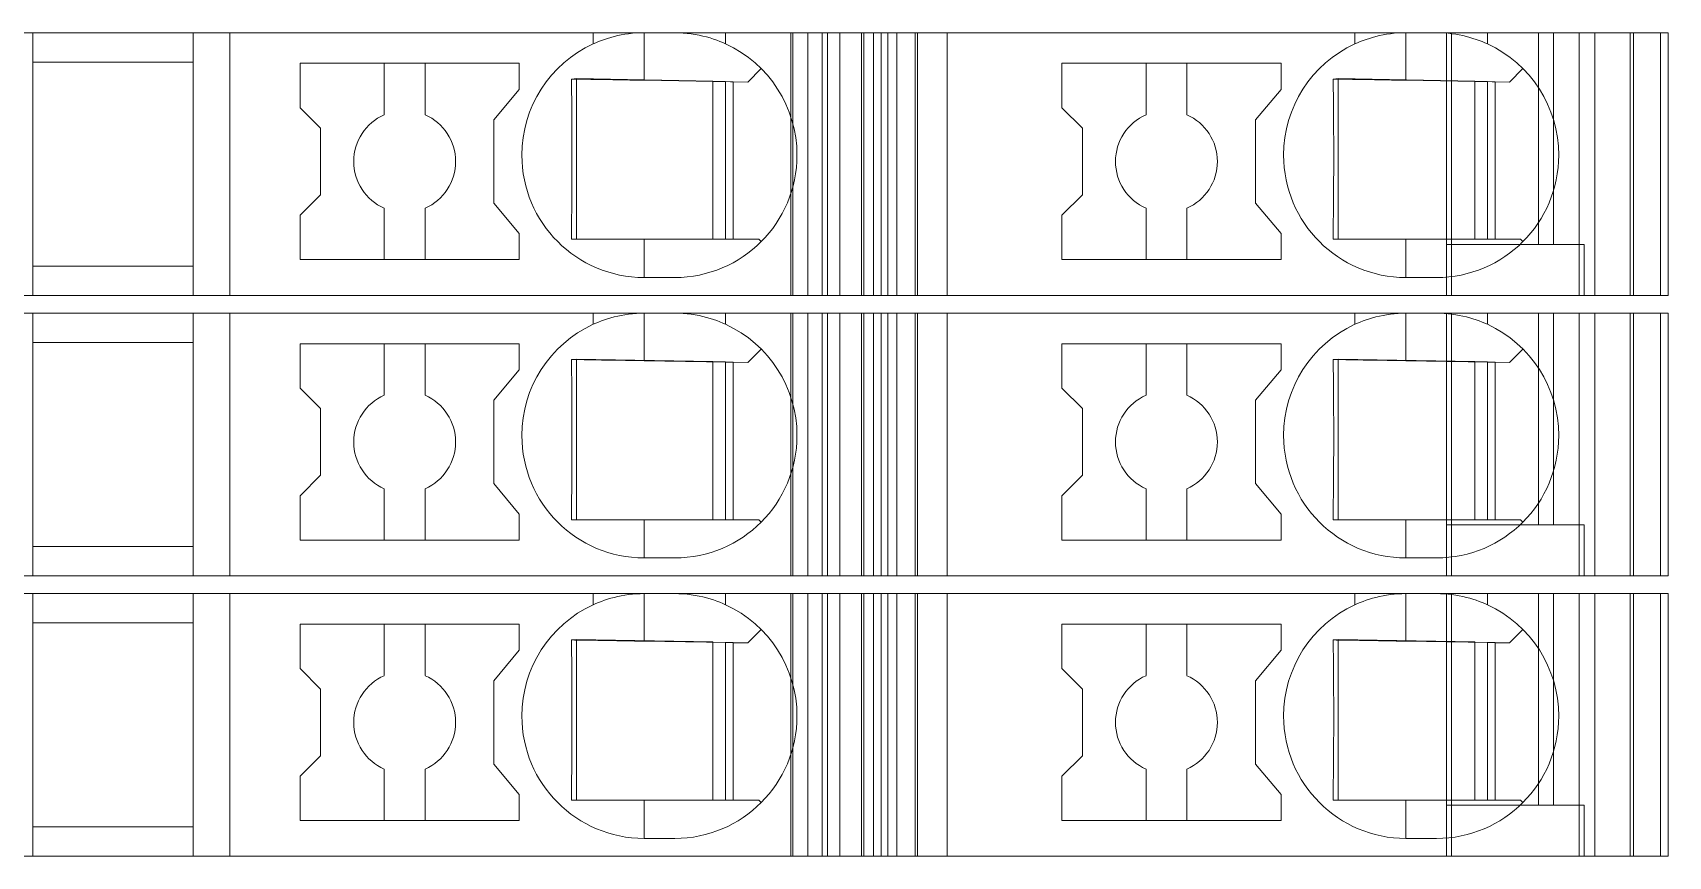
# Model space of a CAD drawing. Header units: millimetres. Extents: x 0 to 1680, y 0 to 1188.
# Drawn here: x 909.05 to 941.15, y 429.85 to 446 of the extents above; entities that cross this region are included whole.
import ezdxf
from ezdxf.enums import TextEntityAlignment as Align

# ---------------------------------------------------------------- set-up
doc = ezdxf.new("R2010")
doc.units = ezdxf.units.MM
for name, color, linetype, lineweight in [('EPLAN309', 5, 'Continuous', 5), ('EPLAN493', 5, 'Continuous', 5), ('MAIN-1', 7, 'Continuous', 5), ('MAIN-2', 7, 'Continuous', 5)]:
    doc.layers.add(name, color=color, linetype=linetype, lineweight=lineweight)
doc.styles.add('Tahoma', font='')
doc.styles.get('Tahoma').set_extended_font_data('Tahoma')

# ---------------------------------------------------------------- blocks, each defined once
blk = doc.blocks.new('EPLSYM_LibrarySPECIAL_Symbol12_Variant0_Placement8_17')
at = {"layer": 'EPLAN309', "lineweight": 13, "ltscale": 16}
blk.add_lwpolyline([(0, -5.15), (68.15, -5.15), (68.15, 0), (0, 0)], close=True, dxfattribs=at)
at = {"layer": 'EPLAN493', "color": 5, "style": 'Tahoma'}
blk.add_attdef('17_20450', text='', height=2.3478, dxfattribs=at).set_placement((0, -21.83478), align=Align.MIDDLE_RIGHT)
blk = doc.blocks.new('EPLSYM_LibrarySPECIAL_Symbol12_Variant0_Placement8_18')
at = {"layer": 'EPLAN309', "lineweight": 13, "ltscale": 16}
blk.add_lwpolyline([(0, -5.15), (68.15, -5.15), (68.15, 0), (0, 0)], close=True, dxfattribs=at)
at = {"layer": 'EPLAN493', "color": 5, "style": 'Tahoma'}
blk.add_attdef('17_20450', text='', height=2.3478, dxfattribs=at).set_placement((0, -21.83478), align=Align.MIDDLE_RIGHT)
blk = doc.blocks.new('EPLSYM_LibrarySPECIAL_Symbol12_Variant0_Placement8_19')
at = {"layer": 'EPLAN309', "lineweight": 13, "ltscale": 16}
blk.add_lwpolyline([(0, -5.15), (68.15, -5.15), (68.15, 0), (0, 0)], close=True, dxfattribs=at)
at = {"layer": 'EPLAN493', "color": 5, "style": 'Tahoma'}
blk.add_attdef('17_20450', text='', height=2.3478, dxfattribs=at).set_placement((0, -21.83478), align=Align.MIDDLE_RIGHT)

msp = doc.modelspace()

# ---------------------------------------------------------------- linework, layer by layer
at = {"layer": 'MAIN-1'}
for p, q in [((909.05, 446), (912.2, 446)), ((909.05, 446), (909.05, 440.85)), ((912.919, 446), (912.2, 446)), ((912.2, 440.85), (912.2, 446)), ((920.05, 446), (912.919, 446)), ((912.919, 446), (912.919, 440.85)), ((920.05, 446), (921.05, 446)), ((920.05, 445.782), (920.05, 446)), ((920.272, 445.87), (920.213, 445.849)), ((920.333, 445.89), (920.272, 445.87)), ((920.397, 445.909), (920.333, 445.89)), ((920.463, 445.927), (920.397, 445.909)), ((920.531, 445.943), (920.463, 445.927)), ((920.601, 445.958), (920.531, 445.943)), ((920.673, 445.97), (920.601, 445.958)), ((920.746, 445.981), (920.673, 445.97)), ((920.821, 445.989), (920.746, 445.981)), ((920.897, 445.995), (920.821, 445.989)), ((920.973, 445.999), (920.897, 445.995)), ((921.05, 446), (920.973, 445.999)), ((921.05, 445.068), (921.05, 446)), ((921.05, 446), (921.65, 446)), ((921.65, 446), (921.732, 445.999)), ((922.65, 446), (921.65, 446)), ((921.732, 445.999), (921.814, 445.994)), ((921.814, 445.994), (921.896, 445.987)), ((921.896, 445.987), (921.975, 445.978)), ((921.975, 445.978), (922.053, 445.966)), ((922.053, 445.966), (922.13, 445.952)), ((922.13, 445.952), (922.204, 445.935)), ((922.204, 445.935), (922.275, 445.917)), ((922.275, 445.917), (922.345, 445.897)), ((922.345, 445.897), (922.411, 445.876)), ((922.411, 445.876), (922.475, 445.854)), ((922.65, 446), (925.704, 446)), ((922.65, 445.782), (922.65, 446)), ((925.832, 446), (925.704, 446)), ((925.704, 440.85), (925.704, 446)), ((925.832, 446), (926.367, 446)), ((925.832, 440.85), (925.832, 446)), ((927, 446), (926.367, 446)), ((926.367, 440.85), (926.367, 446)), ((927, 446), (935, 446)), ((927, 440.85), (927, 446)), ((935, 446), (936, 446)), ((935, 445.782), (935, 446)), ((935.222, 445.87), (935.163, 445.849)), ((935.283, 445.89), (935.222, 445.87)), ((935.347, 445.909), (935.283, 445.89)), ((935.413, 445.927), (935.347, 445.909)), ((935.481, 445.943), (935.413, 445.927)), ((935.551, 445.958), (935.481, 445.943)), ((935.622, 445.97), (935.551, 445.958)), ((935.696, 445.981), (935.622, 445.97)), ((935.771, 445.989), (935.696, 445.981)), ((935.847, 445.995), (935.771, 445.989)), ((935.923, 445.999), (935.847, 445.995)), ((936, 446), (935.923, 445.999)), ((936, 445.068), (936, 446)), ((936, 446), (936.6, 446)), ((936.6, 446), (936.677, 445.999)), ((937.6, 446), (936.6, 446)), ((936.677, 445.999), (936.753, 445.995)), ((936.753, 445.995), (936.829, 445.989)), ((936.829, 445.989), (936.904, 445.981)), ((936.904, 445.981), (936.978, 445.97)), ((936.978, 445.97), (937.049, 445.958)), ((937.049, 445.958), (937.119, 445.943)), ((937.119, 445.943), (937.187, 445.927)), ((937.187, 445.927), (937.253, 445.909)), ((937.253, 445.909), (937.317, 445.89)), ((937.317, 445.89), (937.378, 445.87)), ((937.378, 445.87), (937.437, 445.849)), ((937.6, 446), (941, 446)), ((937.6, 445.782), (937.6, 446)), ((941, 440.85), (941, 446)), ((920.102, 445.805), (920.05, 445.782)), ((920.156, 445.827), (920.102, 445.805)), ((920.213, 445.849), (920.156, 445.827)), ((922.475, 445.854), (922.536, 445.831)), ((922.536, 445.831), (922.594, 445.806)), ((922.594, 445.806), (922.65, 445.782)), ((935.052, 445.805), (935, 445.782)), ((935.106, 445.827), (935.052, 445.805)), ((935.163, 445.849), (935.106, 445.827)), ((937.437, 445.849), (937.494, 445.827)), ((937.494, 445.827), (937.548, 445.805)), ((937.548, 445.805), (937.6, 445.782)), ((909.05, 445.425), (912.2, 445.425)), ((914.3, 445.4), (914.3, 444.529)), ((914.3, 445.4), (918.6, 445.4)), ((915.95, 445.4), (915.95, 444.392)), ((916.75, 444.392), (916.75, 445.4)), ((918.6, 444.889), (918.6, 445.4)), ((923.083, 445.033), (923.347, 445.297)), ((929.25, 445.4), (929.25, 444.529)), ((929.25, 445.4), (933.55, 445.4)), ((930.9, 445.4), (930.9, 444.392)), ((931.7, 444.392), (931.7, 445.4)), ((933.55, 444.889), (933.55, 445.4)), ((938.033, 445.033), (938.297, 445.297)), ((919.624, 445.092), (919.625, 445.022)), ((919.685, 445.091), (919.624, 445.092)), ((919.625, 445.022), (919.625, 444.95)), ((919.625, 444.95), (919.626, 444.877)), ((919.746, 445.09), (919.685, 445.091)), ((919.721, 445.091), (919.721, 441.95)), ((919.809, 445.089), (919.746, 445.09)), ((919.873, 445.088), (919.809, 445.089)), ((919.937, 445.087), (919.873, 445.088)), ((920.003, 445.086), (919.937, 445.087)), ((920.071, 445.085), (920.003, 445.086)), ((920.14, 445.084), (920.071, 445.085)), ((920.21, 445.082), (920.14, 445.084)), ((920.283, 445.081), (920.21, 445.082)), ((920.358, 445.08), (920.283, 445.081)), ((920.435, 445.079), (920.358, 445.08)), ((920.514, 445.077), (920.435, 445.079)), ((920.597, 445.076), (920.514, 445.077)), ((920.682, 445.075), (920.597, 445.076)), ((920.771, 445.073), (920.682, 445.075)), ((920.862, 445.071), (920.771, 445.073)), ((920.955, 445.07), (920.862, 445.071)), ((921.05, 445.068), (920.955, 445.07)), ((921.05, 445.068), (923.083, 445.033)), ((922.4, 445.045), (922.4, 441.95)), ((922.65, 441.95), (922.65, 445.04)), ((922.8, 445.038), (922.8, 441.95)), ((934.574, 445.092), (934.574, 445.022)), ((934.635, 445.091), (934.574, 445.092)), ((934.574, 445.022), (934.575, 444.95)), ((934.575, 444.95), (934.576, 444.877)), ((934.696, 445.09), (934.635, 445.091)), ((934.671, 445.091), (934.671, 441.95)), ((934.759, 445.089), (934.696, 445.09)), ((934.822, 445.088), (934.759, 445.089)), ((934.887, 445.087), (934.822, 445.088)), ((934.953, 445.086), (934.887, 445.087)), ((935.021, 445.085), (934.953, 445.086)), ((935.09, 445.084), (935.021, 445.085)), ((935.16, 445.082), (935.09, 445.084)), ((935.233, 445.081), (935.16, 445.082)), ((935.307, 445.08), (935.233, 445.081)), ((935.385, 445.079), (935.307, 445.08)), ((935.464, 445.077), (935.385, 445.079)), ((935.547, 445.076), (935.464, 445.077)), ((935.632, 445.075), (935.547, 445.076)), ((935.72, 445.073), (935.632, 445.075)), ((935.812, 445.071), (935.72, 445.073)), ((935.905, 445.07), (935.812, 445.071)), ((936, 445.068), (935.905, 445.07)), ((936, 445.068), (938.033, 445.033)), ((937.35, 445.045), (937.35, 441.95)), ((937.6, 441.95), (937.6, 445.04)), ((937.75, 445.038), (937.75, 441.95)), ((918.1, 444.293), (918.6, 444.889)), ((919.626, 444.877), (919.627, 444.803)), ((919.627, 444.803), (919.628, 444.727)), ((919.628, 444.727), (919.628, 444.649)), ((919.628, 444.649), (919.629, 444.57)), ((933.05, 444.293), (933.55, 444.889)), ((934.576, 444.877), (934.577, 444.803)), ((934.577, 444.803), (934.577, 444.727)), ((934.577, 444.727), (934.578, 444.649)), ((934.578, 444.649), (934.579, 444.57)), ((914.7, 444.129), (914.3, 444.529)), ((918.1, 444.293), (918.1, 442.657)), ((919.629, 444.57), (919.63, 444.488)), ((919.63, 444.488), (919.63, 444.404)), ((919.63, 444.404), (919.631, 444.317)), ((919.631, 444.317), (919.631, 444.226)), ((929.65, 444.129), (929.25, 444.529)), ((933.05, 444.293), (933.05, 442.657)), ((934.579, 444.57), (934.58, 444.488)), ((934.58, 444.488), (934.58, 444.404)), ((934.58, 444.404), (934.581, 444.317)), ((934.581, 444.317), (934.581, 444.226)), ((914.7, 444.129), (914.7, 442.821)), ((919.631, 444.226), (919.632, 444.132)), ((919.632, 444.132), (919.633, 444.034)), ((919.633, 444.034), (919.633, 443.931)), ((929.65, 444.129), (929.65, 442.821)), ((934.581, 444.226), (934.582, 444.132)), ((934.582, 444.132), (934.582, 444.034)), ((934.582, 444.034), (934.583, 443.931)), ((919.633, 443.931), (919.633, 443.824)), ((919.633, 443.824), (919.633, 443.713)), ((919.633, 443.713), (919.634, 443.6)), ((934.583, 443.931), (934.583, 443.824)), ((934.583, 443.824), (934.583, 443.713)), ((934.583, 443.713), (934.583, 443.6)), ((919.634, 443.6), (919.633, 443.479)), ((919.633, 443.479), (919.633, 443.361)), ((919.633, 443.361), (919.633, 443.247)), ((934.583, 443.6), (934.583, 443.479)), ((934.583, 443.479), (934.583, 443.361)), ((934.583, 443.361), (934.583, 443.247)), ((919.632, 443.034), (919.631, 442.934)), ((919.633, 443.247), (919.632, 443.138)), ((919.632, 443.138), (919.632, 443.034)), ((934.582, 443.034), (934.581, 442.934)), ((934.583, 443.247), (934.582, 443.138)), ((934.582, 443.138), (934.582, 443.034)), ((914.7, 442.821), (914.3, 442.421)), ((919.629, 442.659), (919.628, 442.573)), ((919.63, 442.748), (919.629, 442.659)), ((919.631, 442.839), (919.63, 442.748)), ((919.631, 442.934), (919.631, 442.839)), ((929.65, 442.821), (929.25, 442.421)), ((934.579, 442.659), (934.578, 442.573)), ((934.58, 442.748), (934.579, 442.659)), ((934.581, 442.839), (934.58, 442.748)), ((934.581, 442.934), (934.581, 442.839)), ((914.3, 442.421), (914.3, 441.55)), ((915.95, 442.558), (915.95, 441.55)), ((916.75, 442.558), (916.75, 441.55)), ((918.1, 442.657), (918.6, 442.061)), ((919.627, 442.408), (919.626, 442.329)), ((919.628, 442.49), (919.627, 442.408)), ((919.628, 442.573), (919.628, 442.49)), ((929.25, 442.421), (929.25, 441.55)), ((930.9, 442.558), (930.9, 441.55)), ((931.7, 442.558), (931.7, 441.55)), ((933.05, 442.657), (933.55, 442.061)), ((934.577, 442.408), (934.576, 442.329)), ((934.578, 442.49), (934.577, 442.408)), ((934.578, 442.573), (934.578, 442.49)), ((918.6, 441.55), (918.6, 442.061)), ((919.623, 442.024), (919.622, 441.95)), ((919.624, 442.098), (919.623, 442.024)), ((919.625, 442.25), (919.624, 442.174)), ((919.624, 442.174), (919.624, 442.098)), ((919.626, 442.329), (919.625, 442.25)), ((933.55, 441.55), (933.55, 442.061)), ((934.573, 442.024), (934.572, 441.95)), ((934.574, 442.098), (934.573, 442.024)), ((934.575, 442.25), (934.574, 442.174)), ((934.574, 442.174), (934.574, 442.098)), ((934.576, 442.329), (934.575, 442.25)), ((919.622, 441.95), (919.683, 441.95)), ((919.683, 441.95), (919.746, 441.95)), ((919.746, 441.95), (919.809, 441.95)), ((919.809, 441.95), (919.873, 441.95)), ((919.873, 441.95), (919.939, 441.95)), ((919.939, 441.95), (920.005, 441.95)), ((920.005, 441.95), (920.074, 441.95)), ((920.074, 441.95), (920.144, 441.95)), ((920.144, 441.95), (920.215, 441.95)), ((920.215, 441.95), (920.289, 441.95)), ((920.289, 441.95), (920.364, 441.95)), ((920.364, 441.95), (920.442, 441.95)), ((920.442, 441.95), (920.522, 441.95)), ((920.522, 441.95), (920.605, 441.95)), ((920.605, 441.95), (920.69, 441.95)), ((920.69, 441.95), (920.778, 441.95)), ((920.778, 441.95), (920.867, 441.95)), ((920.867, 441.95), (920.958, 441.95)), ((920.958, 441.95), (921.05, 441.95)), ((921.05, 441.95), (923.3, 441.95)), ((921.05, 441.95), (921.05, 441.2)), ((923.347, 441.903), (923.3, 441.95)), ((934.572, 441.95), (934.633, 441.95)), ((934.633, 441.95), (934.695, 441.95)), ((934.695, 441.95), (934.759, 441.95)), ((934.759, 441.95), (934.823, 441.95)), ((934.823, 441.95), (934.889, 441.95)), ((934.889, 441.95), (934.955, 441.95)), ((934.955, 441.95), (935.024, 441.95)), ((935.024, 441.95), (935.093, 441.95)), ((935.093, 441.95), (935.165, 441.95)), ((935.165, 441.95), (935.239, 441.95)), ((935.239, 441.95), (935.314, 441.95)), ((935.314, 441.95), (935.392, 441.95)), ((935.392, 441.95), (935.472, 441.95)), ((935.472, 441.95), (935.555, 441.95)), ((935.555, 441.95), (935.64, 441.95)), ((935.64, 441.95), (935.727, 441.95)), ((935.727, 441.95), (935.817, 441.95)), ((935.817, 441.95), (935.908, 441.95)), ((935.908, 441.95), (936, 441.95)), ((936, 441.95), (936, 441.2)), ((936, 441.95), (938.25, 441.95)), ((938.297, 441.903), (938.25, 441.95)), ((909.05, 441.425), (912.2, 441.425)), ((918.6, 441.55), (914.3, 441.55)), ((933.55, 441.55), (929.25, 441.55)), ((921.65, 441.2), (921.05, 441.2)), ((936.6, 441.2), (936, 441.2)), ((909.05, 440.85), (912.2, 440.85)), ((912.919, 440.85), (912.2, 440.85)), ((912.919, 440.85), (925.704, 440.85)), ((924.544, 440.85), (924.544, 440.85)), ((924.65, 440.85), (924.65, 440.85)), ((925.832, 440.85), (925.704, 440.85)), ((925.832, 440.85), (926.367, 440.85)), ((927, 440.85), (926.367, 440.85)), ((927, 440.85), (941, 440.85)), ((939.5, 440.85), (939.5, 440.85)), ((909.05, 440.5), (912.2, 440.5)), ((909.05, 440.5), (909.05, 435.35)), ((912.919, 440.5), (912.2, 440.5)), ((912.2, 435.35), (912.2, 440.5)), ((920.05, 440.5), (912.919, 440.5)), ((912.919, 440.5), (912.919, 435.35)), ((920.05, 440.5), (921.05, 440.5)), ((920.05, 440.282), (920.05, 440.5)), ((920.463, 440.427), (920.397, 440.409)), ((920.531, 440.443), (920.463, 440.427)), ((920.601, 440.458), (920.531, 440.443)), ((920.673, 440.47), (920.601, 440.458)), ((920.746, 440.481), (920.673, 440.47)), ((920.821, 440.489), (920.746, 440.481)), ((920.897, 440.495), (920.821, 440.489)), ((920.973, 440.499), (920.897, 440.495)), ((921.05, 440.5), (920.973, 440.499)), ((921.05, 439.568), (921.05, 440.5)), ((921.05, 440.5), (921.65, 440.5)), ((921.65, 440.5), (921.732, 440.499)), ((922.65, 440.5), (921.65, 440.5)), ((921.732, 440.499), (921.814, 440.494)), ((921.814, 440.494), (921.896, 440.487)), ((921.896, 440.487), (921.975, 440.478)), ((921.975, 440.478), (922.053, 440.466)), ((922.053, 440.466), (922.13, 440.452)), ((922.13, 440.452), (922.204, 440.435)), ((922.204, 440.435), (922.275, 440.417)), ((922.275, 440.417), (922.345, 440.397)), ((922.65, 440.5), (925.704, 440.5)), ((922.65, 440.282), (922.65, 440.5)), ((925.832, 440.5), (925.704, 440.5)), ((925.704, 435.35), (925.704, 440.5)), ((925.832, 440.5), (926.367, 440.5)), ((925.832, 435.35), (925.832, 440.5)), ((927, 440.5), (926.367, 440.5)), ((926.367, 435.35), (926.367, 440.5)), ((927, 440.5), (935, 440.5)), ((927, 435.35), (927, 440.5)), ((935, 440.5), (936, 440.5)), ((935, 440.282), (935, 440.5)), ((935.413, 440.427), (935.347, 440.409)), ((935.481, 440.443), (935.413, 440.427)), ((935.551, 440.458), (935.481, 440.443)), ((935.622, 440.47), (935.551, 440.458)), ((935.696, 440.481), (935.622, 440.47)), ((935.771, 440.489), (935.696, 440.481)), ((935.847, 440.495), (935.771, 440.489)), ((935.923, 440.499), (935.847, 440.495)), ((936, 440.5), (935.923, 440.499)), ((936, 439.568), (936, 440.5)), ((936, 440.5), (936.6, 440.5)), ((936.6, 440.5), (936.677, 440.499)), ((937.6, 440.5), (936.6, 440.5)), ((936.677, 440.499), (936.753, 440.495)), ((936.753, 440.495), (936.829, 440.489)), ((936.829, 440.489), (936.904, 440.481)), ((936.904, 440.481), (936.978, 440.47)), ((936.978, 440.47), (937.049, 440.458)), ((937.049, 440.458), (937.119, 440.443)), ((937.119, 440.443), (937.187, 440.427)), ((937.187, 440.427), (937.253, 440.409)), ((937.6, 440.5), (941, 440.5)), ((937.6, 440.282), (937.6, 440.5)), ((941, 435.35), (941, 440.5)), ((920.102, 440.305), (920.05, 440.282)), ((920.156, 440.327), (920.102, 440.305)), ((920.213, 440.349), (920.156, 440.327)), ((920.272, 440.37), (920.213, 440.349)), ((920.333, 440.39), (920.272, 440.37)), ((920.397, 440.409), (920.333, 440.39)), ((922.345, 440.397), (922.411, 440.376)), ((922.411, 440.376), (922.475, 440.354)), ((922.475, 440.354), (922.536, 440.331)), ((922.536, 440.331), (922.594, 440.306)), ((922.594, 440.306), (922.65, 440.282)), ((935.052, 440.305), (935, 440.282)), ((935.106, 440.327), (935.052, 440.305)), ((935.163, 440.349), (935.106, 440.327)), ((935.222, 440.37), (935.163, 440.349)), ((935.283, 440.39), (935.222, 440.37)), ((935.347, 440.409), (935.283, 440.39)), ((937.253, 440.409), (937.317, 440.39)), ((937.317, 440.39), (937.378, 440.37)), ((937.378, 440.37), (937.437, 440.349)), ((937.437, 440.349), (937.494, 440.327)), ((937.494, 440.327), (937.548, 440.305)), ((937.548, 440.305), (937.6, 440.282)), ((909.05, 439.925), (912.2, 439.925)), ((914.3, 439.9), (914.3, 439.029)), ((914.3, 439.9), (918.6, 439.9)), ((915.95, 439.9), (915.95, 438.892)), ((916.75, 438.892), (916.75, 439.9)), ((918.6, 439.389), (918.6, 439.9)), ((923.083, 439.533), (923.347, 439.797)), ((929.25, 439.9), (929.25, 439.029)), ((929.25, 439.9), (933.55, 439.9)), ((930.9, 439.9), (930.9, 438.892)), ((931.7, 438.892), (931.7, 439.9)), ((933.55, 439.389), (933.55, 439.9)), ((938.033, 439.533), (938.297, 439.797)), ((919.624, 439.592), (919.625, 439.522)), ((919.685, 439.591), (919.624, 439.592)), ((919.625, 439.522), (919.625, 439.45)), ((919.625, 439.45), (919.626, 439.377)), ((919.746, 439.59), (919.685, 439.591)), ((919.721, 439.591), (919.721, 436.45)), ((919.809, 439.589), (919.746, 439.59)), ((919.873, 439.588), (919.809, 439.589)), ((919.937, 439.587), (919.873, 439.588)), ((920.003, 439.586), (919.937, 439.587)), ((920.071, 439.585), (920.003, 439.586)), ((920.14, 439.584), (920.071, 439.585)), ((920.21, 439.582), (920.14, 439.584)), ((920.283, 439.581), (920.21, 439.582)), ((920.358, 439.58), (920.283, 439.581)), ((920.435, 439.579), (920.358, 439.58)), ((920.514, 439.577), (920.435, 439.579)), ((920.597, 439.576), (920.514, 439.577)), ((920.682, 439.575), (920.597, 439.576)), ((920.771, 439.573), (920.682, 439.575)), ((920.862, 439.571), (920.771, 439.573)), ((920.955, 439.57), (920.862, 439.571)), ((921.05, 439.568), (920.955, 439.57)), ((921.05, 439.568), (923.083, 439.533)), ((922.4, 439.545), (922.4, 436.45)), ((922.65, 436.45), (922.65, 439.54)), ((922.8, 439.538), (922.8, 436.45)), ((934.574, 439.592), (934.574, 439.522)), ((934.635, 439.591), (934.574, 439.592)), ((934.574, 439.522), (934.575, 439.45)), ((934.575, 439.45), (934.576, 439.377)), ((934.696, 439.59), (934.635, 439.591)), ((934.671, 439.591), (934.671, 436.45)), ((934.759, 439.589), (934.696, 439.59)), ((934.822, 439.588), (934.759, 439.589)), ((934.887, 439.587), (934.822, 439.588)), ((934.953, 439.586), (934.887, 439.587)), ((935.021, 439.585), (934.953, 439.586)), ((935.09, 439.584), (935.021, 439.585)), ((935.16, 439.582), (935.09, 439.584)), ((935.233, 439.581), (935.16, 439.582)), ((935.307, 439.58), (935.233, 439.581)), ((935.385, 439.579), (935.307, 439.58)), ((935.464, 439.577), (935.385, 439.579)), ((935.547, 439.576), (935.464, 439.577)), ((935.632, 439.575), (935.547, 439.576)), ((935.72, 439.573), (935.632, 439.575)), ((935.812, 439.571), (935.72, 439.573)), ((935.905, 439.57), (935.812, 439.571)), ((936, 439.568), (935.905, 439.57)), ((936, 439.568), (938.033, 439.533)), ((937.35, 439.545), (937.35, 436.45)), ((937.6, 436.45), (937.6, 439.54)), ((937.75, 439.538), (937.75, 436.45)), ((918.1, 438.793), (918.6, 439.389)), ((919.626, 439.377), (919.627, 439.303)), ((919.627, 439.303), (919.628, 439.227)), ((919.628, 439.227), (919.628, 439.149)), ((919.628, 439.149), (919.629, 439.07)), ((933.05, 438.793), (933.55, 439.389)), ((934.576, 439.377), (934.577, 439.303)), ((934.577, 439.303), (934.577, 439.227)), ((934.577, 439.227), (934.578, 439.149)), ((934.578, 439.149), (934.579, 439.07)), ((914.7, 438.629), (914.3, 439.029)), ((919.629, 439.07), (919.63, 438.988)), ((919.63, 438.988), (919.63, 438.904)), ((919.63, 438.904), (919.631, 438.817)), ((919.631, 438.817), (919.631, 438.726)), ((929.65, 438.629), (929.25, 439.029)), ((934.579, 439.07), (934.58, 438.988)), ((934.58, 438.988), (934.58, 438.904)), ((934.58, 438.904), (934.581, 438.817)), ((934.581, 438.817), (934.581, 438.726)), ((914.7, 438.629), (914.7, 437.321)), ((918.1, 438.793), (918.1, 437.157)), ((919.631, 438.726), (919.632, 438.632)), ((919.632, 438.632), (919.633, 438.534)), ((919.633, 438.534), (919.633, 438.431)), ((929.65, 438.629), (929.65, 437.321)), ((933.05, 438.793), (933.05, 437.157)), ((934.581, 438.726), (934.582, 438.632)), ((934.582, 438.632), (934.582, 438.534)), ((934.582, 438.534), (934.583, 438.431)), ((919.633, 438.431), (919.633, 438.324)), ((919.633, 438.324), (919.633, 438.213)), ((919.633, 438.213), (919.634, 438.1)), ((934.583, 438.431), (934.583, 438.324)), ((934.583, 438.324), (934.583, 438.213)), ((934.583, 438.213), (934.583, 438.1)), ((919.634, 438.1), (919.633, 437.979)), ((919.633, 437.979), (919.633, 437.861)), ((919.633, 437.861), (919.633, 437.747)), ((934.583, 438.1), (934.583, 437.979)), ((934.583, 437.979), (934.583, 437.861)), ((934.583, 437.861), (934.583, 437.747)), ((919.632, 437.534), (919.631, 437.434)), ((919.633, 437.747), (919.632, 437.638)), ((919.632, 437.638), (919.632, 437.534)), ((934.582, 437.534), (934.581, 437.434)), ((934.583, 437.747), (934.582, 437.638)), ((934.582, 437.638), (934.582, 437.534)), ((914.7, 437.321), (914.3, 436.921)), ((919.63, 437.248), (919.629, 437.159)), ((919.631, 437.339), (919.63, 437.248)), ((919.631, 437.434), (919.631, 437.339)), ((929.65, 437.321), (929.25, 436.921)), ((934.58, 437.248), (934.579, 437.159)), ((934.581, 437.339), (934.58, 437.248)), ((934.581, 437.434), (934.581, 437.339)), ((914.3, 436.921), (914.3, 436.05)), ((915.95, 437.058), (915.95, 436.05)), ((916.75, 437.058), (916.75, 436.05)), ((918.1, 437.157), (918.6, 436.561)), ((919.627, 436.908), (919.626, 436.829)), ((919.628, 436.99), (919.627, 436.908)), ((919.629, 437.159), (919.628, 437.073)), ((919.628, 437.073), (919.628, 436.99)), ((929.25, 436.921), (929.25, 436.05)), ((930.9, 437.058), (930.9, 436.05)), ((931.7, 437.058), (931.7, 436.05)), ((933.05, 437.157), (933.55, 436.561)), ((934.577, 436.908), (934.576, 436.829)), ((934.578, 436.99), (934.577, 436.908)), ((934.579, 437.159), (934.578, 437.073)), ((934.578, 437.073), (934.578, 436.99)), ((918.6, 436.05), (918.6, 436.561)), ((919.624, 436.598), (919.623, 436.524)), ((919.625, 436.75), (919.624, 436.674)), ((919.624, 436.674), (919.624, 436.598)), ((919.626, 436.829), (919.625, 436.75)), ((933.55, 436.05), (933.55, 436.561)), ((934.574, 436.598), (934.573, 436.524)), ((934.575, 436.75), (934.574, 436.674)), ((934.574, 436.674), (934.574, 436.598)), ((934.576, 436.829), (934.575, 436.75)), ((919.623, 436.524), (919.622, 436.45)), ((919.622, 436.45), (919.683, 436.45)), ((919.683, 436.45), (919.746, 436.45)), ((919.746, 436.45), (919.809, 436.45)), ((919.809, 436.45), (919.873, 436.45)), ((919.873, 436.45), (919.939, 436.45)), ((919.939, 436.45), (920.005, 436.45)), ((920.005, 436.45), (920.074, 436.45)), ((920.074, 436.45), (920.144, 436.45)), ((920.144, 436.45), (920.215, 436.45)), ((920.215, 436.45), (920.289, 436.45)), ((920.289, 436.45), (920.364, 436.45)), ((920.364, 436.45), (920.442, 436.45)), ((920.442, 436.45), (920.522, 436.45)), ((920.522, 436.45), (920.605, 436.45)), ((920.605, 436.45), (920.69, 436.45)), ((920.69, 436.45), (920.778, 436.45)), ((920.778, 436.45), (920.867, 436.45)), ((920.867, 436.45), (920.958, 436.45)), ((920.958, 436.45), (921.05, 436.45)), ((921.05, 436.45), (923.3, 436.45)), ((921.05, 436.45), (921.05, 435.7)), ((923.347, 436.403), (923.3, 436.45)), ((934.573, 436.524), (934.572, 436.45)), ((934.572, 436.45), (934.633, 436.45)), ((934.633, 436.45), (934.695, 436.45)), ((934.695, 436.45), (934.759, 436.45)), ((934.759, 436.45), (934.823, 436.45)), ((934.823, 436.45), (934.889, 436.45)), ((934.889, 436.45), (934.955, 436.45)), ((934.955, 436.45), (935.024, 436.45)), ((935.024, 436.45), (935.093, 436.45)), ((935.093, 436.45), (935.165, 436.45)), ((935.165, 436.45), (935.239, 436.45)), ((935.239, 436.45), (935.314, 436.45)), ((935.314, 436.45), (935.392, 436.45)), ((935.392, 436.45), (935.472, 436.45)), ((935.472, 436.45), (935.555, 436.45)), ((935.555, 436.45), (935.64, 436.45)), ((935.64, 436.45), (935.727, 436.45)), ((935.727, 436.45), (935.817, 436.45)), ((935.817, 436.45), (935.908, 436.45)), ((935.908, 436.45), (936, 436.45)), ((936, 436.45), (936, 435.7)), ((936, 436.45), (938.25, 436.45)), ((938.297, 436.403), (938.25, 436.45)), ((909.05, 435.925), (912.2, 435.925)), ((918.6, 436.05), (914.3, 436.05)), ((933.55, 436.05), (929.25, 436.05)), ((921.65, 435.7), (921.05, 435.7)), ((936.6, 435.7), (936, 435.7)), ((909.05, 435.35), (912.2, 435.35)), ((912.919, 435.35), (912.2, 435.35)), ((912.919, 435.35), (925.704, 435.35)), ((924.544, 435.35), (924.544, 435.35)), ((924.65, 435.35), (924.65, 435.35)), ((925.832, 435.35), (925.704, 435.35)), ((925.832, 435.35), (926.367, 435.35)), ((927, 435.35), (926.367, 435.35)), ((927, 435.35), (941, 435.35)), ((939.5, 435.35), (939.5, 435.35)), ((909.05, 435), (912.2, 435)), ((909.05, 435), (909.05, 429.85)), ((912.919, 435), (912.2, 435)), ((912.2, 429.85), (912.2, 435)), ((920.05, 435), (912.919, 435)), ((912.919, 435), (912.919, 429.85)), ((920.05, 435), (921.05, 435)), ((920.05, 434.782), (920.05, 435)), ((920.601, 434.958), (920.531, 434.943)), ((920.673, 434.97), (920.601, 434.958)), ((920.746, 434.981), (920.673, 434.97)), ((920.821, 434.989), (920.746, 434.981)), ((920.897, 434.995), (920.821, 434.989)), ((920.973, 434.999), (920.897, 434.995)), ((921.05, 435), (920.973, 434.999)), ((921.05, 434.068), (921.05, 435)), ((921.05, 435), (921.65, 435)), ((921.65, 435), (921.732, 434.999)), ((922.65, 435), (921.65, 435)), ((921.732, 434.999), (921.814, 434.994)), ((921.814, 434.994), (921.896, 434.987)), ((921.896, 434.987), (921.975, 434.978)), ((921.975, 434.978), (922.053, 434.966)), ((922.053, 434.966), (922.13, 434.952)), ((922.65, 435), (925.704, 435)), ((922.65, 434.782), (922.65, 435)), ((925.832, 435), (925.704, 435)), ((925.704, 429.85), (925.704, 435)), ((925.832, 435), (926.367, 435)), ((925.832, 429.85), (925.832, 435)), ((927, 435), (926.367, 435)), ((926.367, 429.85), (926.367, 435)), ((927, 435), (935, 435)), ((927, 429.85), (927, 435)), ((935, 435), (936, 435)), ((935, 434.782), (935, 435)), ((935.551, 434.958), (935.481, 434.943)), ((935.622, 434.97), (935.551, 434.958)), ((935.696, 434.981), (935.622, 434.97)), ((935.771, 434.989), (935.696, 434.981)), ((935.847, 434.995), (935.771, 434.989)), ((935.923, 434.999), (935.847, 434.995)), ((936, 435), (935.923, 434.999)), ((936, 434.068), (936, 435)), ((936, 435), (936.6, 435)), ((936.6, 435), (936.677, 434.999)), ((937.6, 435), (936.6, 435)), ((936.677, 434.999), (936.753, 434.995)), ((936.753, 434.995), (936.829, 434.989)), ((936.829, 434.989), (936.904, 434.981)), ((936.904, 434.981), (936.978, 434.97)), ((936.978, 434.97), (937.049, 434.958)), ((937.049, 434.958), (937.119, 434.943)), ((937.6, 435), (941, 435)), ((937.6, 434.782), (937.6, 435)), ((941, 429.85), (941, 435)), ((920.102, 434.805), (920.05, 434.782)), ((920.156, 434.827), (920.102, 434.805)), ((920.213, 434.849), (920.156, 434.827)), ((920.272, 434.87), (920.213, 434.849)), ((920.333, 434.89), (920.272, 434.87)), ((920.397, 434.909), (920.333, 434.89)), ((920.463, 434.927), (920.397, 434.909)), ((920.531, 434.943), (920.463, 434.927)), ((922.13, 434.952), (922.204, 434.935)), ((922.204, 434.935), (922.275, 434.917)), ((922.275, 434.917), (922.345, 434.897)), ((922.345, 434.897), (922.411, 434.876)), ((922.411, 434.876), (922.475, 434.854)), ((922.475, 434.854), (922.536, 434.831)), ((922.536, 434.831), (922.594, 434.806)), ((922.594, 434.806), (922.65, 434.782)), ((935.052, 434.805), (935, 434.782)), ((935.106, 434.827), (935.052, 434.805)), ((935.163, 434.849), (935.106, 434.827)), ((935.222, 434.87), (935.163, 434.849)), ((935.283, 434.89), (935.222, 434.87)), ((935.347, 434.909), (935.283, 434.89)), ((935.413, 434.927), (935.347, 434.909)), ((935.481, 434.943), (935.413, 434.927)), ((937.119, 434.943), (937.187, 434.927)), ((937.187, 434.927), (937.253, 434.909)), ((937.253, 434.909), (937.317, 434.89)), ((937.317, 434.89), (937.378, 434.87)), ((937.378, 434.87), (937.437, 434.849)), ((937.437, 434.849), (937.494, 434.827)), ((937.494, 434.827), (937.548, 434.805)), ((937.548, 434.805), (937.6, 434.782)), ((909.05, 434.425), (912.2, 434.425)), ((914.3, 434.4), (914.3, 433.529)), ((914.3, 434.4), (918.6, 434.4)), ((915.95, 434.4), (915.95, 433.392)), ((916.75, 433.392), (916.75, 434.4)), ((918.6, 433.889), (918.6, 434.4)), ((929.25, 434.4), (929.25, 433.529)), ((929.25, 434.4), (933.55, 434.4)), ((930.9, 434.4), (930.9, 433.392)), ((931.7, 433.392), (931.7, 434.4)), ((933.55, 433.889), (933.55, 434.4)), ((919.624, 434.092), (919.625, 434.022)), ((919.685, 434.091), (919.624, 434.092)), ((919.625, 434.022), (919.625, 433.95)), ((919.746, 434.09), (919.685, 434.091)), ((919.721, 434.091), (919.721, 430.95)), ((919.809, 434.089), (919.746, 434.09)), ((919.873, 434.088), (919.809, 434.089)), ((919.937, 434.087), (919.873, 434.088)), ((920.003, 434.086), (919.937, 434.087)), ((920.071, 434.085), (920.003, 434.086)), ((920.14, 434.084), (920.071, 434.085)), ((920.21, 434.082), (920.14, 434.084)), ((920.283, 434.081), (920.21, 434.082)), ((920.358, 434.08), (920.283, 434.081)), ((920.435, 434.079), (920.358, 434.08)), ((920.514, 434.077), (920.435, 434.079)), ((920.597, 434.076), (920.514, 434.077)), ((920.682, 434.075), (920.597, 434.076)), ((920.771, 434.073), (920.682, 434.075)), ((920.862, 434.071), (920.771, 434.073)), ((920.955, 434.07), (920.862, 434.071)), ((921.05, 434.068), (920.955, 434.07)), ((921.05, 434.068), (923.083, 434.033)), ((922.4, 434.045), (922.4, 430.95)), ((922.65, 430.95), (922.65, 434.04)), ((922.8, 434.038), (922.8, 430.95)), ((923.083, 434.033), (923.347, 434.297)), ((934.574, 434.092), (934.574, 434.022)), ((934.635, 434.091), (934.574, 434.092)), ((934.574, 434.022), (934.575, 433.95)), ((934.696, 434.09), (934.635, 434.091)), ((934.671, 434.091), (934.671, 430.95)), ((934.759, 434.089), (934.696, 434.09)), ((934.822, 434.088), (934.759, 434.089)), ((934.887, 434.087), (934.822, 434.088)), ((934.953, 434.086), (934.887, 434.087)), ((935.021, 434.085), (934.953, 434.086)), ((935.09, 434.084), (935.021, 434.085)), ((935.16, 434.082), (935.09, 434.084)), ((935.233, 434.081), (935.16, 434.082)), ((935.307, 434.08), (935.233, 434.081)), ((935.385, 434.079), (935.307, 434.08)), ((935.464, 434.077), (935.385, 434.079)), ((935.547, 434.076), (935.464, 434.077)), ((935.632, 434.075), (935.547, 434.076)), ((935.72, 434.073), (935.632, 434.075)), ((935.812, 434.071), (935.72, 434.073)), ((935.905, 434.07), (935.812, 434.071)), ((936, 434.068), (935.905, 434.07)), ((936, 434.068), (938.033, 434.033)), ((937.35, 434.045), (937.35, 430.95)), ((937.6, 430.95), (937.6, 434.04)), ((937.75, 434.038), (937.75, 430.95)), ((938.033, 434.033), (938.297, 434.297)), ((918.1, 433.293), (918.6, 433.889)), ((919.625, 433.95), (919.626, 433.877)), ((919.626, 433.877), (919.627, 433.803)), ((919.627, 433.803), (919.628, 433.727)), ((919.628, 433.727), (919.628, 433.649)), ((933.05, 433.293), (933.55, 433.889)), ((934.575, 433.95), (934.576, 433.877)), ((934.576, 433.877), (934.577, 433.803)), ((934.577, 433.803), (934.577, 433.727)), ((934.577, 433.727), (934.578, 433.649)), ((914.7, 433.129), (914.3, 433.529)), ((919.628, 433.649), (919.629, 433.57)), ((919.629, 433.57), (919.63, 433.488)), ((919.63, 433.488), (919.63, 433.404)), ((919.63, 433.404), (919.631, 433.317)), ((929.65, 433.129), (929.25, 433.529)), ((934.578, 433.649), (934.579, 433.57)), ((934.579, 433.57), (934.58, 433.488)), ((934.58, 433.488), (934.58, 433.404)), ((934.58, 433.404), (934.581, 433.317)), ((914.7, 433.129), (914.7, 431.821)), ((918.1, 433.293), (918.1, 431.657)), ((919.631, 433.317), (919.631, 433.226)), ((919.631, 433.226), (919.632, 433.132)), ((919.632, 433.132), (919.633, 433.034)), ((919.633, 433.034), (919.633, 432.931)), ((929.65, 433.129), (929.65, 431.821)), ((933.05, 433.293), (933.05, 431.657)), ((934.581, 433.317), (934.581, 433.226)), ((934.581, 433.226), (934.582, 433.132)), ((934.582, 433.132), (934.582, 433.034)), ((934.582, 433.034), (934.583, 432.931)), ((919.633, 432.931), (919.633, 432.824)), ((919.633, 432.824), (919.633, 432.713)), ((919.633, 432.713), (919.634, 432.6)), ((934.583, 432.931), (934.583, 432.824)), ((934.583, 432.824), (934.583, 432.713)), ((934.583, 432.713), (934.583, 432.6)), ((919.634, 432.6), (919.633, 432.479)), ((919.633, 432.479), (919.633, 432.361)), ((934.583, 432.6), (934.583, 432.479)), ((934.583, 432.479), (934.583, 432.361)), ((919.633, 432.247), (919.632, 432.138)), ((919.632, 432.138), (919.632, 432.034)), ((919.633, 432.361), (919.633, 432.247)), ((934.583, 432.247), (934.582, 432.138)), ((934.582, 432.138), (934.582, 432.034)), ((934.583, 432.361), (934.583, 432.247)), ((914.7, 431.821), (914.3, 431.421)), ((919.63, 431.748), (919.629, 431.659)), ((919.631, 431.839), (919.63, 431.748)), ((919.632, 432.034), (919.631, 431.934)), ((919.631, 431.934), (919.631, 431.839)), ((929.65, 431.821), (929.25, 431.421)), ((934.58, 431.748), (934.579, 431.659)), ((934.581, 431.839), (934.58, 431.748)), ((934.582, 432.034), (934.581, 431.934)), ((934.581, 431.934), (934.581, 431.839)), ((915.95, 431.558), (915.95, 430.55)), ((916.75, 431.558), (916.75, 430.55)), ((918.1, 431.657), (918.6, 431.061)), ((919.628, 431.49), (919.627, 431.408)), ((919.629, 431.659), (919.628, 431.573)), ((919.628, 431.573), (919.628, 431.49)), ((930.9, 431.558), (930.9, 430.55)), ((931.7, 431.558), (931.7, 430.55)), ((933.05, 431.657), (933.55, 431.061)), ((934.578, 431.49), (934.577, 431.408)), ((934.579, 431.659), (934.578, 431.573)), ((934.578, 431.573), (934.578, 431.49)), ((914.3, 431.421), (914.3, 430.55)), ((919.625, 431.25), (919.624, 431.174)), ((919.624, 431.174), (919.624, 431.098)), ((919.626, 431.329), (919.625, 431.25)), ((919.627, 431.408), (919.626, 431.329)), ((929.25, 431.421), (929.25, 430.55)), ((934.575, 431.25), (934.574, 431.174)), ((934.574, 431.174), (934.574, 431.098)), ((934.576, 431.329), (934.575, 431.25)), ((934.577, 431.408), (934.576, 431.329)), ((918.6, 430.55), (918.6, 431.061)), ((919.623, 431.024), (919.622, 430.95)), ((919.622, 430.95), (919.683, 430.95)), ((919.624, 431.098), (919.623, 431.024)), ((919.683, 430.95), (919.746, 430.95)), ((919.746, 430.95), (919.809, 430.95)), ((919.809, 430.95), (919.873, 430.95)), ((919.873, 430.95), (919.939, 430.95)), ((919.939, 430.95), (920.005, 430.95)), ((920.005, 430.95), (920.074, 430.95)), ((920.074, 430.95), (920.144, 430.95)), ((920.144, 430.95), (920.215, 430.95)), ((920.215, 430.95), (920.289, 430.95)), ((920.289, 430.95), (920.364, 430.95)), ((920.364, 430.95), (920.442, 430.95)), ((920.442, 430.95), (920.522, 430.95)), ((920.522, 430.95), (920.605, 430.95)), ((920.605, 430.95), (920.69, 430.95)), ((920.69, 430.95), (920.778, 430.95)), ((920.778, 430.95), (920.867, 430.95)), ((920.867, 430.95), (920.958, 430.95)), ((920.958, 430.95), (921.05, 430.95)), ((921.05, 430.95), (923.3, 430.95)), ((921.05, 430.95), (921.05, 430.2)), ((923.347, 430.903), (923.3, 430.95)), ((933.55, 430.55), (933.55, 431.061)), ((934.573, 431.024), (934.572, 430.95)), ((934.572, 430.95), (934.633, 430.95)), ((934.574, 431.098), (934.573, 431.024)), ((934.633, 430.95), (934.695, 430.95)), ((934.695, 430.95), (934.759, 430.95)), ((934.759, 430.95), (934.823, 430.95)), ((934.823, 430.95), (934.889, 430.95)), ((934.889, 430.95), (934.955, 430.95)), ((934.955, 430.95), (935.024, 430.95)), ((935.024, 430.95), (935.093, 430.95)), ((935.093, 430.95), (935.165, 430.95)), ((935.165, 430.95), (935.239, 430.95)), ((935.239, 430.95), (935.314, 430.95)), ((935.314, 430.95), (935.392, 430.95)), ((935.392, 430.95), (935.472, 430.95)), ((935.472, 430.95), (935.555, 430.95)), ((935.555, 430.95), (935.64, 430.95)), ((935.64, 430.95), (935.727, 430.95)), ((935.727, 430.95), (935.817, 430.95)), ((935.817, 430.95), (935.908, 430.95)), ((935.908, 430.95), (936, 430.95)), ((936, 430.95), (936, 430.2)), ((936, 430.95), (938.25, 430.95)), ((938.297, 430.903), (938.25, 430.95)), ((918.6, 430.55), (914.3, 430.55)), ((933.55, 430.55), (929.25, 430.55)), ((909.05, 430.425), (912.2, 430.425)), ((921.65, 430.2), (921.05, 430.2)), ((936.6, 430.2), (936, 430.2)), ((909.05, 429.85), (912.2, 429.85)), ((912.919, 429.85), (912.2, 429.85)), ((912.919, 429.85), (925.704, 429.85)), ((924.544, 429.85), (924.544, 429.85)), ((924.65, 429.85), (924.65, 429.85)), ((925.832, 429.85), (925.704, 429.85)), ((925.832, 429.85), (926.367, 429.85)), ((927, 429.85), (926.367, 429.85)), ((927, 429.85), (941, 429.85)), ((939.5, 429.85), (939.5, 429.85))]:
    msp.add_line(p, q, dxfattribs=at)
for centre, radius, start, end in [((921.05, 443.6), 2.4, 114.6244, 180), ((921.65, 443.6), 2.4, 0, 65.3756), ((936, 443.6), 2.4, 114.6244, 180), ((936.6, 443.6), 2.4, 0, 65.3756), ((916.35, 443.475), 1, 113.5782, 180), ((916.35, 443.475), 1, 0, 66.4218), ((931.3, 443.475), 1, 113.5782, 180), ((931.3, 443.475), 1, 0, 66.4218), ((916.35, 443.475), 1, 180, 246.4218), ((916.35, 443.475), 1, 293.5782, 0), ((921.05, 443.6), 2.4, 180, 270), ((921.65, 443.6), 2.4, 270, 0), ((931.3, 443.475), 1, 180, 246.4218), ((931.3, 443.475), 1, 293.5782, 0), ((936, 443.6), 2.4, 180, 270), ((936.6, 443.6), 2.4, 270, 0), ((921.05, 438.1), 2.4, 114.6244, 180), ((921.65, 438.1), 2.4, 0, 65.3756), ((936, 438.1), 2.4, 114.6244, 180), ((936.6, 438.1), 2.4, 0, 65.3756), ((916.35, 437.975), 1, 113.5782, 180), ((916.35, 437.975), 1, 0, 66.4218), ((931.3, 437.975), 1, 113.5782, 180), ((931.3, 437.975), 1, 0, 66.4218), ((916.35, 437.975), 1, 180, 246.4218), ((916.35, 437.975), 1, 293.5782, 0), ((921.05, 438.1), 2.4, 180, 270), ((921.65, 438.1), 2.4, 270, 0), ((931.3, 437.975), 1, 180, 246.4218), ((931.3, 437.975), 1, 293.5782, 0), ((936, 438.1), 2.4, 180, 270), ((936.6, 438.1), 2.4, 270, 0), ((921.05, 432.6), 2.4, 114.6244, 180), ((921.65, 432.6), 2.4, 0, 65.3756), ((936, 432.6), 2.4, 114.6244, 180), ((936.6, 432.6), 2.4, 0, 65.3756), ((916.35, 432.475), 1, 113.5782, 180), ((916.35, 432.475), 1, 0, 66.4218), ((931.3, 432.475), 1, 113.5782, 180), ((931.3, 432.475), 1, 0, 66.4218), ((916.35, 432.475), 1, 180, 246.4218), ((916.35, 432.475), 1, 293.5782, 0), ((921.05, 432.6), 2.4, 180, 270), ((921.65, 432.6), 2.4, 270, 0), ((931.3, 432.475), 1, 180, 246.4218), ((931.3, 432.475), 1, 293.5782, 0), ((936, 432.6), 2.4, 180, 270), ((936.6, 432.6), 2.4, 270, 0)]:
    msp.add_arc(centre, radius, start, end, dxfattribs=at)
at = {"layer": 'MAIN-2'}
for p, q in [((923.931, 440.85), (923.931, 446)), ((923.971, 446), (923.971, 440.85)), ((924.262, 446), (924.262, 440.85)), ((924.544, 440.85), (924.544, 446)), ((924.65, 440.85), (924.65, 446)), ((924.891, 446), (924.891, 440.85)), ((925.316, 446), (925.316, 440.85)), ((925.361, 446), (925.361, 440.85)), ((925.363, 440.85), (925.363, 446)), ((925.55, 446), (925.55, 440.85)), ((926.008, 440.85), (926.008, 446)), ((926.414, 446), (926.414, 440.85)), ((936.8, 446), (936.8, 440.85)), ((936.898, 446), (936.898, 440.85)), ((938.6, 446), (938.6, 441.85)), ((938.9, 441.85), (938.9, 446)), ((939.4, 446), (939.4, 440.85)), ((939.709, 440.85), (939.709, 446)), ((940.4, 440.85), (940.4, 446)), ((940.47, 446), (940.47, 440.85)), ((919.721, 445.1), (919.624, 445.092)), ((919.721, 445.1), (919.721, 445.091)), ((922.4, 445.053), (919.721, 445.1)), ((922.4, 445.048), (922.4, 445.053)), ((922.65, 445.043), (922.4, 445.048)), ((922.4, 445.048), (922.4, 445.045)), ((922.65, 445.043), (922.65, 445.042)), ((922.8, 445.039), (922.65, 445.042)), ((922.65, 445.04), (922.65, 445.042)), ((922.8, 445.038), (922.8, 445.039)), ((922.8, 445.038), (923.083, 445.033)), ((922.8, 445.038), (922.8, 445.038)), ((934.671, 445.1), (934.574, 445.092)), ((934.671, 445.1), (934.671, 445.091)), ((937.35, 445.053), (934.671, 445.1)), ((937.35, 445.048), (937.35, 445.053)), ((937.6, 445.043), (937.35, 445.048)), ((937.35, 445.048), (937.35, 445.045)), ((937.6, 445.043), (937.6, 445.042)), ((937.75, 445.039), (937.6, 445.042)), ((937.6, 445.04), (937.6, 445.042)), ((937.75, 445.038), (937.75, 445.039)), ((937.75, 445.038), (938.033, 445.033)), ((937.75, 445.038), (937.75, 445.038)), ((922.4, 441.95), (922.4, 441.95)), ((922.65, 441.95), (922.65, 441.95)), ((923.347, 441.903), (923.347, 441.903)), ((936.8, 441.85), (939.5, 441.85)), ((937.35, 441.95), (937.35, 441.95)), ((937.6, 441.95), (937.6, 441.95)), ((938.297, 441.903), (938.297, 441.903)), ((939.5, 440.85), (939.5, 441.85)), ((923.931, 435.35), (923.931, 440.5)), ((923.971, 440.5), (923.971, 435.35)), ((924.262, 440.5), (924.262, 435.35)), ((924.544, 435.35), (924.544, 440.5)), ((924.65, 435.35), (924.65, 440.5)), ((924.891, 440.5), (924.891, 435.35)), ((925.316, 440.5), (925.316, 435.35)), ((925.361, 440.5), (925.361, 435.35)), ((925.363, 435.35), (925.363, 440.5)), ((925.55, 440.5), (925.55, 435.35)), ((926.008, 435.35), (926.008, 440.5)), ((926.414, 440.5), (926.414, 435.35)), ((936.8, 440.5), (936.8, 435.35)), ((936.898, 440.5), (936.898, 435.35)), ((938.6, 440.5), (938.6, 436.35)), ((938.9, 436.35), (938.9, 440.5)), ((939.4, 440.5), (939.4, 435.35)), ((939.709, 435.35), (939.709, 440.5)), ((940.4, 435.35), (940.4, 440.5)), ((940.47, 440.5), (940.47, 435.35)), ((919.721, 439.6), (919.624, 439.592)), ((919.721, 439.6), (919.721, 439.591)), ((922.4, 439.553), (919.721, 439.6)), ((922.4, 439.548), (922.4, 439.553)), ((922.65, 439.543), (922.4, 439.548)), ((922.4, 439.548), (922.4, 439.545)), ((922.65, 439.543), (922.65, 439.542)), ((922.8, 439.539), (922.65, 439.542)), ((922.65, 439.54), (922.65, 439.542)), ((922.8, 439.538), (922.8, 439.539)), ((922.8, 439.538), (923.083, 439.533)), ((922.8, 439.538), (922.8, 439.538)), ((934.671, 439.6), (934.574, 439.592)), ((934.671, 439.6), (934.671, 439.591)), ((937.35, 439.553), (934.671, 439.6)), ((937.35, 439.548), (937.35, 439.553)), ((937.6, 439.543), (937.35, 439.548)), ((937.35, 439.548), (937.35, 439.545)), ((937.6, 439.543), (937.6, 439.542)), ((937.75, 439.539), (937.6, 439.542)), ((937.6, 439.54), (937.6, 439.542)), ((937.75, 439.538), (937.75, 439.539)), ((937.75, 439.538), (938.033, 439.533)), ((937.75, 439.538), (937.75, 439.538)), ((922.4, 436.45), (922.4, 436.45)), ((922.65, 436.45), (922.65, 436.45)), ((923.347, 436.403), (923.347, 436.403)), ((936.8, 436.35), (939.5, 436.35)), ((937.35, 436.45), (937.35, 436.45)), ((937.6, 436.45), (937.6, 436.45)), ((938.297, 436.403), (938.297, 436.403)), ((939.5, 435.35), (939.5, 436.35)), ((923.931, 429.85), (923.931, 435)), ((923.971, 435), (923.971, 429.85)), ((924.262, 435), (924.262, 429.85)), ((924.544, 429.85), (924.544, 435)), ((924.65, 429.85), (924.65, 435)), ((924.891, 435), (924.891, 429.85)), ((925.316, 435), (925.316, 429.85)), ((925.361, 435), (925.361, 429.85)), ((925.363, 429.85), (925.363, 435)), ((925.55, 435), (925.55, 429.85)), ((926.008, 429.85), (926.008, 435)), ((926.414, 435), (926.414, 429.85)), ((936.8, 435), (936.8, 429.85)), ((936.898, 435), (936.898, 429.85)), ((938.6, 435), (938.6, 430.85)), ((938.9, 430.85), (938.9, 435)), ((939.4, 435), (939.4, 429.85)), ((939.709, 429.85), (939.709, 435)), ((940.4, 429.85), (940.4, 435)), ((940.47, 435), (940.47, 429.85)), ((919.721, 434.1), (919.624, 434.092)), ((919.721, 434.1), (919.721, 434.091)), ((922.4, 434.053), (919.721, 434.1)), ((922.4, 434.048), (922.4, 434.053)), ((922.65, 434.043), (922.4, 434.048)), ((922.4, 434.048), (922.4, 434.045)), ((922.65, 434.043), (922.65, 434.042)), ((922.8, 434.039), (922.65, 434.042)), ((922.65, 434.04), (922.65, 434.042)), ((922.8, 434.038), (922.8, 434.039)), ((922.8, 434.038), (923.083, 434.033)), ((922.8, 434.038), (922.8, 434.038)), ((934.671, 434.1), (934.574, 434.092)), ((934.671, 434.1), (934.671, 434.091)), ((937.35, 434.053), (934.671, 434.1)), ((937.35, 434.048), (937.35, 434.053)), ((937.6, 434.043), (937.35, 434.048)), ((937.35, 434.048), (937.35, 434.045)), ((937.6, 434.043), (937.6, 434.042)), ((937.75, 434.039), (937.6, 434.042)), ((937.6, 434.04), (937.6, 434.042)), ((937.75, 434.038), (937.75, 434.039)), ((937.75, 434.038), (938.033, 434.033)), ((937.75, 434.038), (937.75, 434.038)), ((922.4, 430.95), (922.4, 430.95)), ((922.65, 430.95), (922.65, 430.95)), ((923.347, 430.903), (923.347, 430.903)), ((936.8, 430.85), (939.5, 430.85)), ((937.35, 430.95), (937.35, 430.95)), ((937.6, 430.95), (937.6, 430.95)), ((938.297, 430.903), (938.297, 430.903)), ((939.5, 429.85), (939.5, 430.85))]:
    msp.add_line(p, q, dxfattribs=at)

# ---------------------------------------------------------------- block references
for name, p in [('EPLSYM_LibrarySPECIAL_Symbol12_Variant0_Placement8_17', (873, 446)), ('EPLSYM_LibrarySPECIAL_Symbol12_Variant0_Placement8_18', (873, 440.5)), ('EPLSYM_LibrarySPECIAL_Symbol12_Variant0_Placement8_19', (873, 435))]:
    msp.add_blockref(name, p)

doc.saveas('drawing.dxf')
